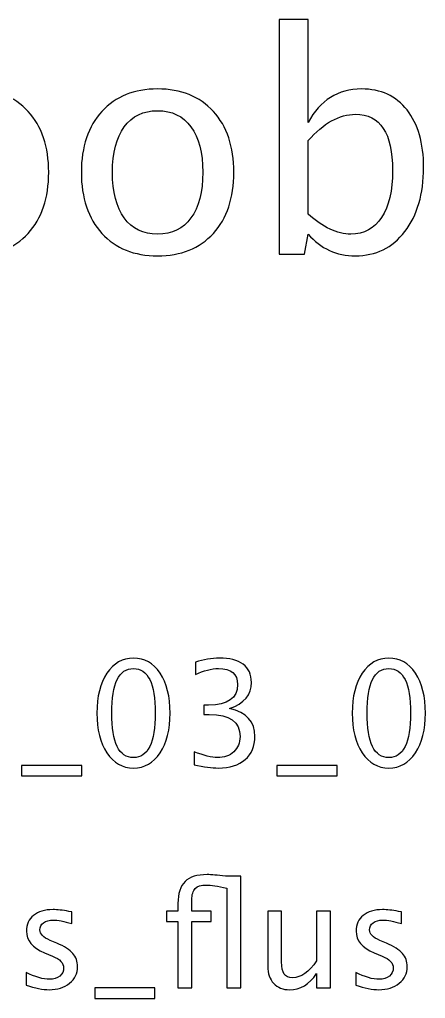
# Model space of a CAD drawing. Header units: centimetres. Extents: x -30.3 to 30.3, y -16.9 to 28.7.
# Drawn here: x -17.11 to -13.55, y 20.13 to 28.71 of the extents above; entities that cross this region are included whole.
import ezdxf

# ---------------------------------------------------------------- set-up
doc = ezdxf.new("R2010")
doc.units = ezdxf.units.CM
doc.header["$MEASUREMENT"] = 0
doc.layers.add('Layer 1', color=7, linetype='Continuous')

msp = doc.modelspace()

# ---------------------------------------------------------------- linework, layer by layer
at = {"layer": 'Layer 1'}
for points, knots in [([(-14.83493, 26.65457), (-14.83493, 26.65457), (-14.83493, 28.71037), (-14.83493, 28.71037), (-14.83493, 28.71037), (-14.83493, 28.71037), (-14.58093, 28.71037), (-14.58093, 28.71037), (-14.58093, 28.71037), (-14.58093, 28.71037), (-14.58093, 27.80771), (-14.58093, 27.80771), (-14.58093, 27.80771), (-14.47686, 28.00394), (-14.32032, 28.10183), (-14.11174, 28.10183), (-14.11174, 28.10183), (-13.94284, 28.10183), (-13.81011, 28.04054), (-13.7131, 27.91751), (-13.7131, 27.91751), (-13.61608, 27.79448), (-13.56758, 27.62647), (-13.56758, 27.41348), (-13.56758, 27.41348), (-13.56758, 27.18153), (-13.6227, 26.99411), (-13.7325, 26.85212), (-13.7325, 26.85212), (-13.8423, 26.70969), (-13.98694, 26.63869), (-14.16598, 26.63869), (-14.16598, 26.63869), (-14.33222, 26.63869), (-14.47069, 26.70219), (-14.58093, 26.82963), (-14.58093, 26.82963), (-14.58093, 26.82963), (-14.6118, 26.65457), (-14.6118, 26.65457), (-14.6118, 26.65457), (-14.6118, 26.65457), (-14.83493, 26.65457), (-14.83493, 26.65457)], [0, 0, 0, 0, 0.0833333, 0.0833333, 0.0833333, 0.0833333, 0.1666667, 0.1666667, 0.1666667, 0.1666667, 0.25, 0.25, 0.25, 0.25, 0.3333333, 0.3333333, 0.3333333, 0.3333333, 0.4166667, 0.4166667, 0.4166667, 0.4166667, 0.5, 0.5, 0.5, 0.5, 0.5833333, 0.5833333, 0.5833333, 0.5833333, 0.6666667, 0.6666667, 0.6666667, 0.6666667, 0.75, 0.75, 0.75, 0.75, 0.8333333, 0.8333333, 0.8333333, 0.8333333, 1, 1, 1, 1]), ([(-17.5275, 26.63869), (-17.73343, 26.63869), (-17.89659, 26.70439), (-18.01654, 26.8358), (-18.01654, 26.8358), (-18.13692, 26.96721), (-18.1969, 27.14581), (-18.1969, 27.37114), (-18.1969, 27.37114), (-18.1969, 27.59604), (-18.13692, 27.77419), (-18.01654, 27.90516), (-18.01654, 27.90516), (-17.89659, 28.03613), (-17.73343, 28.10183), (-17.5275, 28.10183), (-17.5275, 28.10183), (-17.32157, 28.10183), (-17.15841, 28.03613), (-17.03846, 27.90516), (-17.03846, 27.90516), (-16.91808, 27.77419), (-16.85811, 27.59604), (-16.85811, 27.37114), (-16.85811, 27.37114), (-16.85811, 27.14581), (-16.91808, 26.96721), (-17.03846, 26.8358), (-17.03846, 26.8358), (-17.15841, 26.70439), (-17.32157, 26.63869), (-17.5275, 26.63869)], [0, 0, 0, 0, 0.1111111, 0.1111111, 0.1111111, 0.1111111, 0.2222222, 0.2222222, 0.2222222, 0.2222222, 0.3333333, 0.3333333, 0.3333333, 0.3333333, 0.4444444, 0.4444444, 0.4444444, 0.4444444, 0.5555556, 0.5555556, 0.5555556, 0.5555556, 0.6666667, 0.6666667, 0.6666667, 0.6666667, 0.7777778, 0.7777778, 0.7777778, 0.7777778, 1, 1, 1, 1]), ([(-15.90208, 26.63869), (-16.10801, 26.63869), (-16.27117, 26.70439), (-16.39112, 26.8358), (-16.39112, 26.8358), (-16.5115, 26.96721), (-16.57148, 27.14581), (-16.57148, 27.37114), (-16.57148, 27.37114), (-16.57148, 27.59604), (-16.5115, 27.77419), (-16.39112, 27.90516), (-16.39112, 27.90516), (-16.27117, 28.03613), (-16.10801, 28.10183), (-15.90208, 28.10183), (-15.90208, 28.10183), (-15.69615, 28.10183), (-15.53299, 28.03613), (-15.41304, 27.90516), (-15.41304, 27.90516), (-15.29266, 27.77419), (-15.23269, 27.59604), (-15.23269, 27.37114), (-15.23269, 27.37114), (-15.23269, 27.14581), (-15.29266, 26.96721), (-15.41304, 26.8358), (-15.41304, 26.8358), (-15.53299, 26.70439), (-15.69615, 26.63869), (-15.90208, 26.63869)], [0, 0, 0, 0, 0.1111111, 0.1111111, 0.1111111, 0.1111111, 0.2222222, 0.2222222, 0.2222222, 0.2222222, 0.3333333, 0.3333333, 0.3333333, 0.3333333, 0.4444444, 0.4444444, 0.4444444, 0.4444444, 0.5555556, 0.5555556, 0.5555556, 0.5555556, 0.6666667, 0.6666667, 0.6666667, 0.6666667, 0.7777778, 0.7777778, 0.7777778, 0.7777778, 1, 1, 1, 1]), ([(-15.90252, 26.82919), (-15.77684, 26.82919), (-15.67895, 26.87637), (-15.60928, 26.97118), (-15.60928, 26.97118), (-15.54004, 27.06555), (-15.50521, 27.19917), (-15.50521, 27.37114), (-15.50521, 27.37114), (-15.50521, 27.54268), (-15.54004, 27.67586), (-15.60928, 27.77022), (-15.60928, 27.77022), (-15.67895, 27.86415), (-15.77684, 27.91133), (-15.90252, 27.91133), (-15.90252, 27.91133), (-16.02864, 27.91133), (-16.12653, 27.86415), (-16.19533, 27.77022), (-16.19533, 27.77022), (-16.26456, 27.67586), (-16.29895, 27.54268), (-16.29895, 27.37114), (-16.29895, 27.37114), (-16.29895, 27.19917), (-16.26456, 27.06555), (-16.19533, 26.97118), (-16.19533, 26.97118), (-16.12653, 26.87637), (-16.02864, 26.82919), (-15.90252, 26.82919)], [0, 0, 0, 0, 0.1111111, 0.1111111, 0.1111111, 0.1111111, 0.2222222, 0.2222222, 0.2222222, 0.2222222, 0.3333333, 0.3333333, 0.3333333, 0.3333333, 0.4444444, 0.4444444, 0.4444444, 0.4444444, 0.5555556, 0.5555556, 0.5555556, 0.5555556, 0.6666667, 0.6666667, 0.6666667, 0.6666667, 0.7777778, 0.7777778, 0.7777778, 0.7777778, 1, 1, 1, 1]), ([(-14.58093, 27.0047), (-14.44996, 26.88784), (-14.32517, 26.82919), (-14.20655, 26.82919), (-14.20655, 26.82919), (-14.08969, 26.82919), (-13.99929, 26.87814), (-13.93579, 26.97559), (-13.93579, 26.97559), (-13.87185, 27.07305), (-13.8401, 27.21019), (-13.8401, 27.38746), (-13.8401, 27.38746), (-13.8401, 27.71554), (-13.94858, 27.87958), (-14.16554, 27.87958), (-14.16554, 27.87958), (-14.30753, 27.87958), (-14.44599, 27.80286), (-14.58093, 27.64896), (-14.58093, 27.64896), (-14.58093, 27.64896), (-14.58093, 27.0047), (-14.58093, 27.0047)], [0, 0, 0, 0, 0.1428571, 0.1428571, 0.1428571, 0.1428571, 0.2857143, 0.2857143, 0.2857143, 0.2857143, 0.4285714, 0.4285714, 0.4285714, 0.4285714, 0.5714286, 0.5714286, 0.5714286, 0.5714286, 0.7142857, 0.7142857, 0.7142857, 0.7142857, 1, 1, 1, 1]), ([(-16.1139, 22.14758), (-16.21021, 22.14758), (-16.28789, 22.19182), (-16.34673, 22.28008), (-16.34673, 22.28008), (-16.40579, 22.36835), (-16.43521, 22.48477), (-16.43521, 22.62955), (-16.43521, 22.62955), (-16.43521, 22.77433), (-16.40579, 22.89074), (-16.34673, 22.97901), (-16.34673, 22.97901), (-16.28789, 23.06727), (-16.21021, 23.11151), (-16.1139, 23.11151), (-16.1139, 23.11151), (-16.01717, 23.11151), (-15.93949, 23.06748), (-15.88064, 22.97943), (-15.88064, 22.97943), (-15.82201, 22.89138), (-15.79259, 22.77475), (-15.79259, 22.62955), (-15.79259, 22.62955), (-15.79259, 22.48477), (-15.82201, 22.36835), (-15.88064, 22.28008), (-15.88064, 22.28008), (-15.93949, 22.19182), (-16.01717, 22.14758), (-16.1139, 22.14758)], [0, 0, 0, 0, 0.1111111, 0.1111111, 0.1111111, 0.1111111, 0.2222222, 0.2222222, 0.2222222, 0.2222222, 0.3333333, 0.3333333, 0.3333333, 0.3333333, 0.4444444, 0.4444444, 0.4444444, 0.4444444, 0.5555556, 0.5555556, 0.5555556, 0.5555556, 0.6666667, 0.6666667, 0.6666667, 0.6666667, 0.7777778, 0.7777778, 0.7777778, 0.7777778, 1, 1, 1, 1]), ([(-15.58262, 22.17679), (-15.58262, 22.17679), (-15.58262, 22.29109), (-15.58262, 22.29109), (-15.58262, 22.29109), (-15.49541, 22.25638), (-15.42704, 22.23902), (-15.37688, 22.23902), (-15.37688, 22.23902), (-15.31782, 22.23902), (-15.2702, 22.25595), (-15.23358, 22.29003), (-15.23358, 22.29003), (-15.19696, 22.32411), (-15.17876, 22.36856), (-15.17876, 22.42317), (-15.17876, 22.42317), (-15.17876, 22.55271), (-15.26893, 22.61748), (-15.44927, 22.61748), (-15.44927, 22.61748), (-15.44927, 22.61748), (-15.49753, 22.61748), (-15.49753, 22.61748), (-15.49753, 22.61748), (-15.49753, 22.61748), (-15.49753, 22.6994), (-15.49753, 22.6994), (-15.49753, 22.6994), (-15.49753, 22.6994), (-15.45477, 22.70003), (-15.45477, 22.70003), (-15.45477, 22.70003), (-15.28523, 22.70003), (-15.20035, 22.75972), (-15.20035, 22.87931), (-15.20035, 22.87931), (-15.20035, 22.97308), (-15.25665, 23.02007), (-15.36905, 23.02007), (-15.36905, 23.02007), (-15.42937, 23.02007), (-15.49626, 23.00271), (-15.56992, 22.968), (-15.56992, 22.968), (-15.56992, 22.968), (-15.56992, 23.07468), (-15.56992, 23.07468), (-15.56992, 23.07468), (-15.49774, 23.09923), (-15.4281, 23.11151), (-15.36122, 23.11151), (-15.36122, 23.11151), (-15.2702, 23.11151), (-15.20014, 23.09331), (-15.15145, 23.0569), (-15.15145, 23.0569), (-15.10277, 23.02071), (-15.07843, 22.968), (-15.07843, 22.899), (-15.07843, 22.899), (-15.07843, 22.79126), (-15.14214, 22.71442), (-15.26978, 22.6687), (-15.26978, 22.6687), (-15.12182, 22.6342), (-15.04795, 22.55313), (-15.04795, 22.42508), (-15.04795, 22.42508), (-15.04795, 22.33872), (-15.07652, 22.27077), (-15.13346, 22.22145), (-15.13346, 22.22145), (-15.1904, 22.17213), (-15.26872, 22.14758), (-15.3682, 22.14758), (-15.3682, 22.14758), (-15.42493, 22.14758), (-15.49626, 22.15732), (-15.58262, 22.17679)], [0, 0, 0, 0, 0.047619, 0.047619, 0.047619, 0.047619, 0.0952381, 0.0952381, 0.0952381, 0.0952381, 0.1428571, 0.1428571, 0.1428571, 0.1428571, 0.1904762, 0.1904762, 0.1904762, 0.1904762, 0.2380952, 0.2380952, 0.2380952, 0.2380952, 0.2857143, 0.2857143, 0.2857143, 0.2857143, 0.3333333, 0.3333333, 0.3333333, 0.3333333, 0.3809524, 0.3809524, 0.3809524, 0.3809524, 0.4285714, 0.4285714, 0.4285714, 0.4285714, 0.4761905, 0.4761905, 0.4761905, 0.4761905, 0.5238095, 0.5238095, 0.5238095, 0.5238095, 0.5714286, 0.5714286, 0.5714286, 0.5714286, 0.6190476, 0.6190476, 0.6190476, 0.6190476, 0.6666667, 0.6666667, 0.6666667, 0.6666667, 0.7142857, 0.7142857, 0.7142857, 0.7142857, 0.7619048, 0.7619048, 0.7619048, 0.7619048, 0.8095238, 0.8095238, 0.8095238, 0.8095238, 0.8571429, 0.8571429, 0.8571429, 0.8571429, 0.9047619, 0.9047619, 0.9047619, 0.9047619, 1, 1, 1, 1]), ([(-13.87278, 22.14758), (-13.96909, 22.14758), (-14.04677, 22.19182), (-14.10561, 22.28008), (-14.10561, 22.28008), (-14.16467, 22.36835), (-14.19409, 22.48477), (-14.19409, 22.62955), (-14.19409, 22.62955), (-14.19409, 22.77433), (-14.16467, 22.89074), (-14.10561, 22.97901), (-14.10561, 22.97901), (-14.04677, 23.06727), (-13.96909, 23.11151), (-13.87278, 23.11151), (-13.87278, 23.11151), (-13.77605, 23.11151), (-13.69837, 23.06748), (-13.63952, 22.97943), (-13.63952, 22.97943), (-13.58089, 22.89138), (-13.55147, 22.77475), (-13.55147, 22.62955), (-13.55147, 22.62955), (-13.55147, 22.48477), (-13.58089, 22.36835), (-13.63952, 22.28008), (-13.63952, 22.28008), (-13.69837, 22.19182), (-13.77605, 22.14758), (-13.87278, 22.14758)], [0, 0, 0, 0, 0.1111111, 0.1111111, 0.1111111, 0.1111111, 0.2222222, 0.2222222, 0.2222222, 0.2222222, 0.3333333, 0.3333333, 0.3333333, 0.3333333, 0.4444444, 0.4444444, 0.4444444, 0.4444444, 0.5555556, 0.5555556, 0.5555556, 0.5555556, 0.6666667, 0.6666667, 0.6666667, 0.6666667, 0.7777778, 0.7777778, 0.7777778, 0.7777778, 1, 1, 1, 1]), ([(-16.11411, 22.23902), (-15.9869, 22.23902), (-15.9234, 22.3692), (-15.9234, 22.62955), (-15.9234, 22.62955), (-15.9234, 22.8899), (-15.9869, 23.02007), (-16.11411, 23.02007), (-16.11411, 23.02007), (-16.2409, 23.02007), (-16.3044, 22.8899), (-16.3044, 22.62955), (-16.3044, 22.62955), (-16.3044, 22.3692), (-16.2409, 22.23902), (-16.11411, 22.23902)], [0, 0, 0, 0, 0.2, 0.2, 0.2, 0.2, 0.4, 0.4, 0.4, 0.4, 0.6, 0.6, 0.6, 0.6, 1, 1, 1, 1]), ([(-13.87299, 22.23902), (-13.74578, 22.23902), (-13.68228, 22.3692), (-13.68228, 22.62955), (-13.68228, 22.62955), (-13.68228, 22.8899), (-13.74578, 23.02007), (-13.87299, 23.02007), (-13.87299, 23.02007), (-13.99978, 23.02007), (-14.06328, 22.8899), (-14.06328, 22.62955), (-14.06328, 22.62955), (-14.06328, 22.3692), (-13.99978, 22.23902), (-13.87299, 22.23902)], [0, 0, 0, 0, 0.2, 0.2, 0.2, 0.2, 0.4, 0.4, 0.4, 0.4, 0.6, 0.6, 0.6, 0.6, 1, 1, 1, 1]), ([(-17.09688, 22.079), (-17.09688, 22.079), (-17.09688, 22.17044), (-17.09688, 22.17044), (-17.09688, 22.17044), (-17.09688, 22.17044), (-16.56856, 22.17044), (-16.56856, 22.17044), (-16.56856, 22.17044), (-16.56856, 22.17044), (-16.56856, 22.079), (-16.56856, 22.079), (-16.56856, 22.079), (-16.56856, 22.079), (-17.09688, 22.079), (-17.09688, 22.079)], [0, 0, 0, 0, 0.2, 0.2, 0.2, 0.2, 0.4, 0.4, 0.4, 0.4, 0.6, 0.6, 0.6, 0.6, 1, 1, 1, 1]), ([(-14.85576, 22.079), (-14.85576, 22.079), (-14.85576, 22.17044), (-14.85576, 22.17044), (-14.85576, 22.17044), (-14.85576, 22.17044), (-14.32744, 22.17044), (-14.32744, 22.17044), (-14.32744, 22.17044), (-14.32744, 22.17044), (-14.32744, 22.079), (-14.32744, 22.079), (-14.32744, 22.079), (-14.32744, 22.079), (-14.85576, 22.079), (-14.85576, 22.079)], [0, 0, 0, 0, 0.2, 0.2, 0.2, 0.2, 0.4, 0.4, 0.4, 0.4, 0.6, 0.6, 0.6, 0.6, 1, 1, 1, 1]), ([(-15.72359, 20.21887), (-15.72359, 20.21887), (-15.72359, 20.80053), (-15.72359, 20.80053), (-15.72359, 20.80053), (-15.72359, 20.80053), (-15.82286, 20.80053), (-15.82286, 20.80053), (-15.82286, 20.80053), (-15.82286, 20.80053), (-15.82286, 20.89197), (-15.82286, 20.89197), (-15.82286, 20.89197), (-15.82286, 20.89197), (-15.72359, 20.89197), (-15.72359, 20.89197), (-15.72359, 20.89197), (-15.72359, 20.89197), (-15.72359, 20.96076), (-15.72359, 20.96076), (-15.72359, 20.96076), (-15.72359, 21.04776), (-15.70285, 21.11147), (-15.66157, 21.15211), (-15.66157, 21.15211), (-15.6203, 21.19296), (-15.55574, 21.21328), (-15.46811, 21.21328), (-15.46811, 21.21328), (-15.43022, 21.21328), (-15.37603, 21.2082), (-15.30576, 21.19804), (-15.30576, 21.19804), (-15.30576, 21.19804), (-15.17241, 21.19804), (-15.17241, 21.19804), (-15.17241, 21.19804), (-15.17241, 21.19804), (-15.17241, 20.21887), (-15.17241, 20.21887), (-15.17241, 20.21887), (-15.17241, 20.21887), (-15.29433, 20.21887), (-15.29433, 20.21887), (-15.29433, 20.21887), (-15.29433, 20.21887), (-15.29433, 21.0939), (-15.29433, 21.0939), (-15.29433, 21.0939), (-15.37328, 21.11253), (-15.43361, 21.12184), (-15.47509, 21.12184), (-15.47509, 21.12184), (-15.52039, 21.12184), (-15.55277, 21.11168), (-15.57246, 21.09136), (-15.57246, 21.09136), (-15.59193, 21.07104), (-15.60167, 21.03717), (-15.60167, 20.98955), (-15.60167, 20.98955), (-15.60167, 20.98955), (-15.60167, 20.89197), (-15.60167, 20.89197), (-15.60167, 20.89197), (-15.60167, 20.89197), (-15.43276, 20.89197), (-15.43276, 20.89197), (-15.43276, 20.89197), (-15.43276, 20.89197), (-15.43276, 20.80053), (-15.43276, 20.80053), (-15.43276, 20.80053), (-15.43276, 20.80053), (-15.60167, 20.80053), (-15.60167, 20.80053), (-15.60167, 20.80053), (-15.60167, 20.80053), (-15.60167, 20.21887), (-15.60167, 20.21887), (-15.60167, 20.21887), (-15.60167, 20.21887), (-15.72359, 20.21887), (-15.72359, 20.21887)], [0, 0, 0, 0, 0.0454545, 0.0454545, 0.0454545, 0.0454545, 0.0909091, 0.0909091, 0.0909091, 0.0909091, 0.1363636, 0.1363636, 0.1363636, 0.1363636, 0.1818182, 0.1818182, 0.1818182, 0.1818182, 0.2272727, 0.2272727, 0.2272727, 0.2272727, 0.2727273, 0.2727273, 0.2727273, 0.2727273, 0.3181818, 0.3181818, 0.3181818, 0.3181818, 0.3636364, 0.3636364, 0.3636364, 0.3636364, 0.4090909, 0.4090909, 0.4090909, 0.4090909, 0.4545455, 0.4545455, 0.4545455, 0.4545455, 0.5, 0.5, 0.5, 0.5, 0.5454545, 0.5454545, 0.5454545, 0.5454545, 0.5909091, 0.5909091, 0.5909091, 0.5909091, 0.6363636, 0.6363636, 0.6363636, 0.6363636, 0.6818182, 0.6818182, 0.6818182, 0.6818182, 0.7272727, 0.7272727, 0.7272727, 0.7272727, 0.7727273, 0.7727273, 0.7727273, 0.7727273, 0.8181818, 0.8181818, 0.8181818, 0.8181818, 0.8636364, 0.8636364, 0.8636364, 0.8636364, 0.9090909, 0.9090909, 0.9090909, 0.9090909, 1, 1, 1, 1]), ([(-17.05688, 20.243), (-17.05688, 20.243), (-17.05688, 20.35476), (-17.05688, 20.35476), (-17.05688, 20.35476), (-16.97708, 20.31497), (-16.90787, 20.29507), (-16.84881, 20.29507), (-16.84881, 20.29507), (-16.81367, 20.29507), (-16.78446, 20.3046), (-16.76139, 20.32365), (-16.76139, 20.32365), (-16.73832, 20.34248), (-16.72668, 20.36619), (-16.72668, 20.39477), (-16.72668, 20.39477), (-16.72668, 20.43646), (-16.75906, 20.47097), (-16.82383, 20.49827), (-16.82383, 20.49827), (-16.82383, 20.49827), (-16.89517, 20.52854), (-16.89517, 20.52854), (-16.89517, 20.52854), (-17.00036, 20.57214), (-17.05307, 20.63522), (-17.05307, 20.71713), (-17.05307, 20.71713), (-17.05307, 20.77577), (-17.03233, 20.82191), (-16.99084, 20.85556), (-16.99084, 20.85556), (-16.94935, 20.88922), (-16.89241, 20.90594), (-16.82024, 20.90594), (-16.82024, 20.90594), (-16.78277, 20.90594), (-16.7362, 20.90086), (-16.68096, 20.89049), (-16.68096, 20.89049), (-16.68096, 20.89049), (-16.65556, 20.88562), (-16.65556, 20.88562), (-16.65556, 20.88562), (-16.65556, 20.88562), (-16.65556, 20.78402), (-16.65556, 20.78402), (-16.65556, 20.78402), (-16.7235, 20.80434), (-16.77769, 20.8145), (-16.81812, 20.8145), (-16.81812, 20.8145), (-16.85368, 20.8145), (-16.88183, 20.80667), (-16.90321, 20.79122), (-16.90321, 20.79122), (-16.92438, 20.77577), (-16.93496, 20.75502), (-16.93496, 20.72899), (-16.93496, 20.72899), (-16.93496, 20.69237), (-16.90533, 20.66125), (-16.84585, 20.63607), (-16.84585, 20.63607), (-16.84585, 20.63607), (-16.78722, 20.6113), (-16.78722, 20.6113), (-16.78722, 20.6113), (-16.72075, 20.58336), (-16.67376, 20.55373), (-16.64625, 20.52261), (-16.64625, 20.52261), (-16.61852, 20.4915), (-16.60476, 20.45255), (-16.60476, 20.40598), (-16.60476, 20.40598), (-16.60476, 20.34693), (-16.62804, 20.29846), (-16.67482, 20.26057), (-16.67482, 20.26057), (-16.72139, 20.22268), (-16.78108, 20.20363), (-16.85368, 20.20363), (-16.85368, 20.20363), (-16.90956, 20.20363), (-16.97708, 20.21675), (-17.05688, 20.243)], [0, 0, 0, 0, 0.0434783, 0.0434783, 0.0434783, 0.0434783, 0.0869565, 0.0869565, 0.0869565, 0.0869565, 0.1304348, 0.1304348, 0.1304348, 0.1304348, 0.173913, 0.173913, 0.173913, 0.173913, 0.2173913, 0.2173913, 0.2173913, 0.2173913, 0.2608696, 0.2608696, 0.2608696, 0.2608696, 0.3043478, 0.3043478, 0.3043478, 0.3043478, 0.3478261, 0.3478261, 0.3478261, 0.3478261, 0.3913043, 0.3913043, 0.3913043, 0.3913043, 0.4347826, 0.4347826, 0.4347826, 0.4347826, 0.4782609, 0.4782609, 0.4782609, 0.4782609, 0.5217391, 0.5217391, 0.5217391, 0.5217391, 0.5652174, 0.5652174, 0.5652174, 0.5652174, 0.6086957, 0.6086957, 0.6086957, 0.6086957, 0.6521739, 0.6521739, 0.6521739, 0.6521739, 0.6956522, 0.6956522, 0.6956522, 0.6956522, 0.7391304, 0.7391304, 0.7391304, 0.7391304, 0.7826087, 0.7826087, 0.7826087, 0.7826087, 0.826087, 0.826087, 0.826087, 0.826087, 0.8695652, 0.8695652, 0.8695652, 0.8695652, 0.9130435, 0.9130435, 0.9130435, 0.9130435, 1, 1, 1, 1]), ([(-14.50629, 20.21887), (-14.50629, 20.21887), (-14.50629, 20.34545), (-14.50629, 20.34545), (-14.50629, 20.34545), (-14.57127, 20.25083), (-14.65022, 20.20363), (-14.74293, 20.20363), (-14.74293, 20.20363), (-14.80178, 20.20363), (-14.84855, 20.22205), (-14.88327, 20.25909), (-14.88327, 20.25909), (-14.91819, 20.29613), (-14.93555, 20.34587), (-14.93555, 20.40874), (-14.93555, 20.40874), (-14.93555, 20.40874), (-14.93555, 20.89197), (-14.93555, 20.89197), (-14.93555, 20.89197), (-14.93555, 20.89197), (-14.81363, 20.89197), (-14.81363, 20.89197), (-14.81363, 20.89197), (-14.81363, 20.89197), (-14.81363, 20.44853), (-14.81363, 20.44853), (-14.81363, 20.44853), (-14.81363, 20.39794), (-14.80622, 20.36217), (-14.79162, 20.341), (-14.79162, 20.341), (-14.7768, 20.31962), (-14.75225, 20.30904), (-14.71774, 20.30904), (-14.71774, 20.30904), (-14.64324, 20.30904), (-14.57254, 20.35794), (-14.50629, 20.45594), (-14.50629, 20.45594), (-14.50629, 20.45594), (-14.50629, 20.89197), (-14.50629, 20.89197), (-14.50629, 20.89197), (-14.50629, 20.89197), (-14.38437, 20.89197), (-14.38437, 20.89197), (-14.38437, 20.89197), (-14.38437, 20.89197), (-14.38437, 20.21887), (-14.38437, 20.21887), (-14.38437, 20.21887), (-14.38437, 20.21887), (-14.50629, 20.21887), (-14.50629, 20.21887)], [0, 0, 0, 0, 0.0666667, 0.0666667, 0.0666667, 0.0666667, 0.1333333, 0.1333333, 0.1333333, 0.1333333, 0.2, 0.2, 0.2, 0.2, 0.2666667, 0.2666667, 0.2666667, 0.2666667, 0.3333333, 0.3333333, 0.3333333, 0.3333333, 0.4, 0.4, 0.4, 0.4, 0.4666667, 0.4666667, 0.4666667, 0.4666667, 0.5333333, 0.5333333, 0.5333333, 0.5333333, 0.6, 0.6, 0.6, 0.6, 0.6666667, 0.6666667, 0.6666667, 0.6666667, 0.7333333, 0.7333333, 0.7333333, 0.7333333, 0.8, 0.8, 0.8, 0.8, 0.8666667, 0.8666667, 0.8666667, 0.8666667, 1, 1, 1, 1]), ([(-14.16381, 20.243), (-14.16381, 20.243), (-14.16381, 20.35476), (-14.16381, 20.35476), (-14.16381, 20.35476), (-14.08401, 20.31497), (-14.0148, 20.29507), (-13.95574, 20.29507), (-13.95574, 20.29507), (-13.9206, 20.29507), (-13.89139, 20.3046), (-13.86832, 20.32365), (-13.86832, 20.32365), (-13.84525, 20.34248), (-13.83361, 20.36619), (-13.83361, 20.39477), (-13.83361, 20.39477), (-13.83361, 20.43646), (-13.86599, 20.47097), (-13.93076, 20.49827), (-13.93076, 20.49827), (-13.93076, 20.49827), (-14.0021, 20.52854), (-14.0021, 20.52854), (-14.0021, 20.52854), (-14.10729, 20.57214), (-14.16, 20.63522), (-14.16, 20.71713), (-14.16, 20.71713), (-14.16, 20.77577), (-14.13926, 20.82191), (-14.09777, 20.85556), (-14.09777, 20.85556), (-14.05628, 20.88922), (-13.99934, 20.90594), (-13.92717, 20.90594), (-13.92717, 20.90594), (-13.8897, 20.90594), (-13.84313, 20.90086), (-13.78789, 20.89049), (-13.78789, 20.89049), (-13.78789, 20.89049), (-13.76249, 20.88562), (-13.76249, 20.88562), (-13.76249, 20.88562), (-13.76249, 20.88562), (-13.76249, 20.78402), (-13.76249, 20.78402), (-13.76249, 20.78402), (-13.83043, 20.80434), (-13.88462, 20.8145), (-13.92505, 20.8145), (-13.92505, 20.8145), (-13.96061, 20.8145), (-13.98876, 20.80667), (-14.01014, 20.79122), (-14.01014, 20.79122), (-14.03131, 20.77577), (-14.04189, 20.75502), (-14.04189, 20.72899), (-14.04189, 20.72899), (-14.04189, 20.69237), (-14.01226, 20.66125), (-13.95278, 20.63607), (-13.95278, 20.63607), (-13.95278, 20.63607), (-13.89415, 20.6113), (-13.89415, 20.6113), (-13.89415, 20.6113), (-13.82768, 20.58336), (-13.78069, 20.55373), (-13.75318, 20.52261), (-13.75318, 20.52261), (-13.72545, 20.4915), (-13.71169, 20.45255), (-13.71169, 20.40598), (-13.71169, 20.40598), (-13.71169, 20.34693), (-13.73497, 20.29846), (-13.78175, 20.26057), (-13.78175, 20.26057), (-13.82832, 20.22268), (-13.88801, 20.20363), (-13.96061, 20.20363), (-13.96061, 20.20363), (-14.01649, 20.20363), (-14.08401, 20.21675), (-14.16381, 20.243)], [0, 0, 0, 0, 0.0434783, 0.0434783, 0.0434783, 0.0434783, 0.0869565, 0.0869565, 0.0869565, 0.0869565, 0.1304348, 0.1304348, 0.1304348, 0.1304348, 0.173913, 0.173913, 0.173913, 0.173913, 0.2173913, 0.2173913, 0.2173913, 0.2173913, 0.2608696, 0.2608696, 0.2608696, 0.2608696, 0.3043478, 0.3043478, 0.3043478, 0.3043478, 0.3478261, 0.3478261, 0.3478261, 0.3478261, 0.3913043, 0.3913043, 0.3913043, 0.3913043, 0.4347826, 0.4347826, 0.4347826, 0.4347826, 0.4782609, 0.4782609, 0.4782609, 0.4782609, 0.5217391, 0.5217391, 0.5217391, 0.5217391, 0.5652174, 0.5652174, 0.5652174, 0.5652174, 0.6086957, 0.6086957, 0.6086957, 0.6086957, 0.6521739, 0.6521739, 0.6521739, 0.6521739, 0.6956522, 0.6956522, 0.6956522, 0.6956522, 0.7391304, 0.7391304, 0.7391304, 0.7391304, 0.7826087, 0.7826087, 0.7826087, 0.7826087, 0.826087, 0.826087, 0.826087, 0.826087, 0.8695652, 0.8695652, 0.8695652, 0.8695652, 0.9130435, 0.9130435, 0.9130435, 0.9130435, 1, 1, 1, 1]), ([(-16.45384, 20.12743), (-16.45384, 20.12743), (-16.45384, 20.21887), (-16.45384, 20.21887), (-16.45384, 20.21887), (-16.45384, 20.21887), (-15.92552, 20.21887), (-15.92552, 20.21887), (-15.92552, 20.21887), (-15.92552, 20.21887), (-15.92552, 20.12743), (-15.92552, 20.12743), (-15.92552, 20.12743), (-15.92552, 20.12743), (-16.45384, 20.12743), (-16.45384, 20.12743)], [0, 0, 0, 0, 0.2, 0.2, 0.2, 0.2, 0.4, 0.4, 0.4, 0.4, 0.6, 0.6, 0.6, 0.6, 1, 1, 1, 1])]:
    msp.add_open_spline(points, degree=3, knots=knots, dxfattribs=at)

doc.saveas('drawing.dxf')
